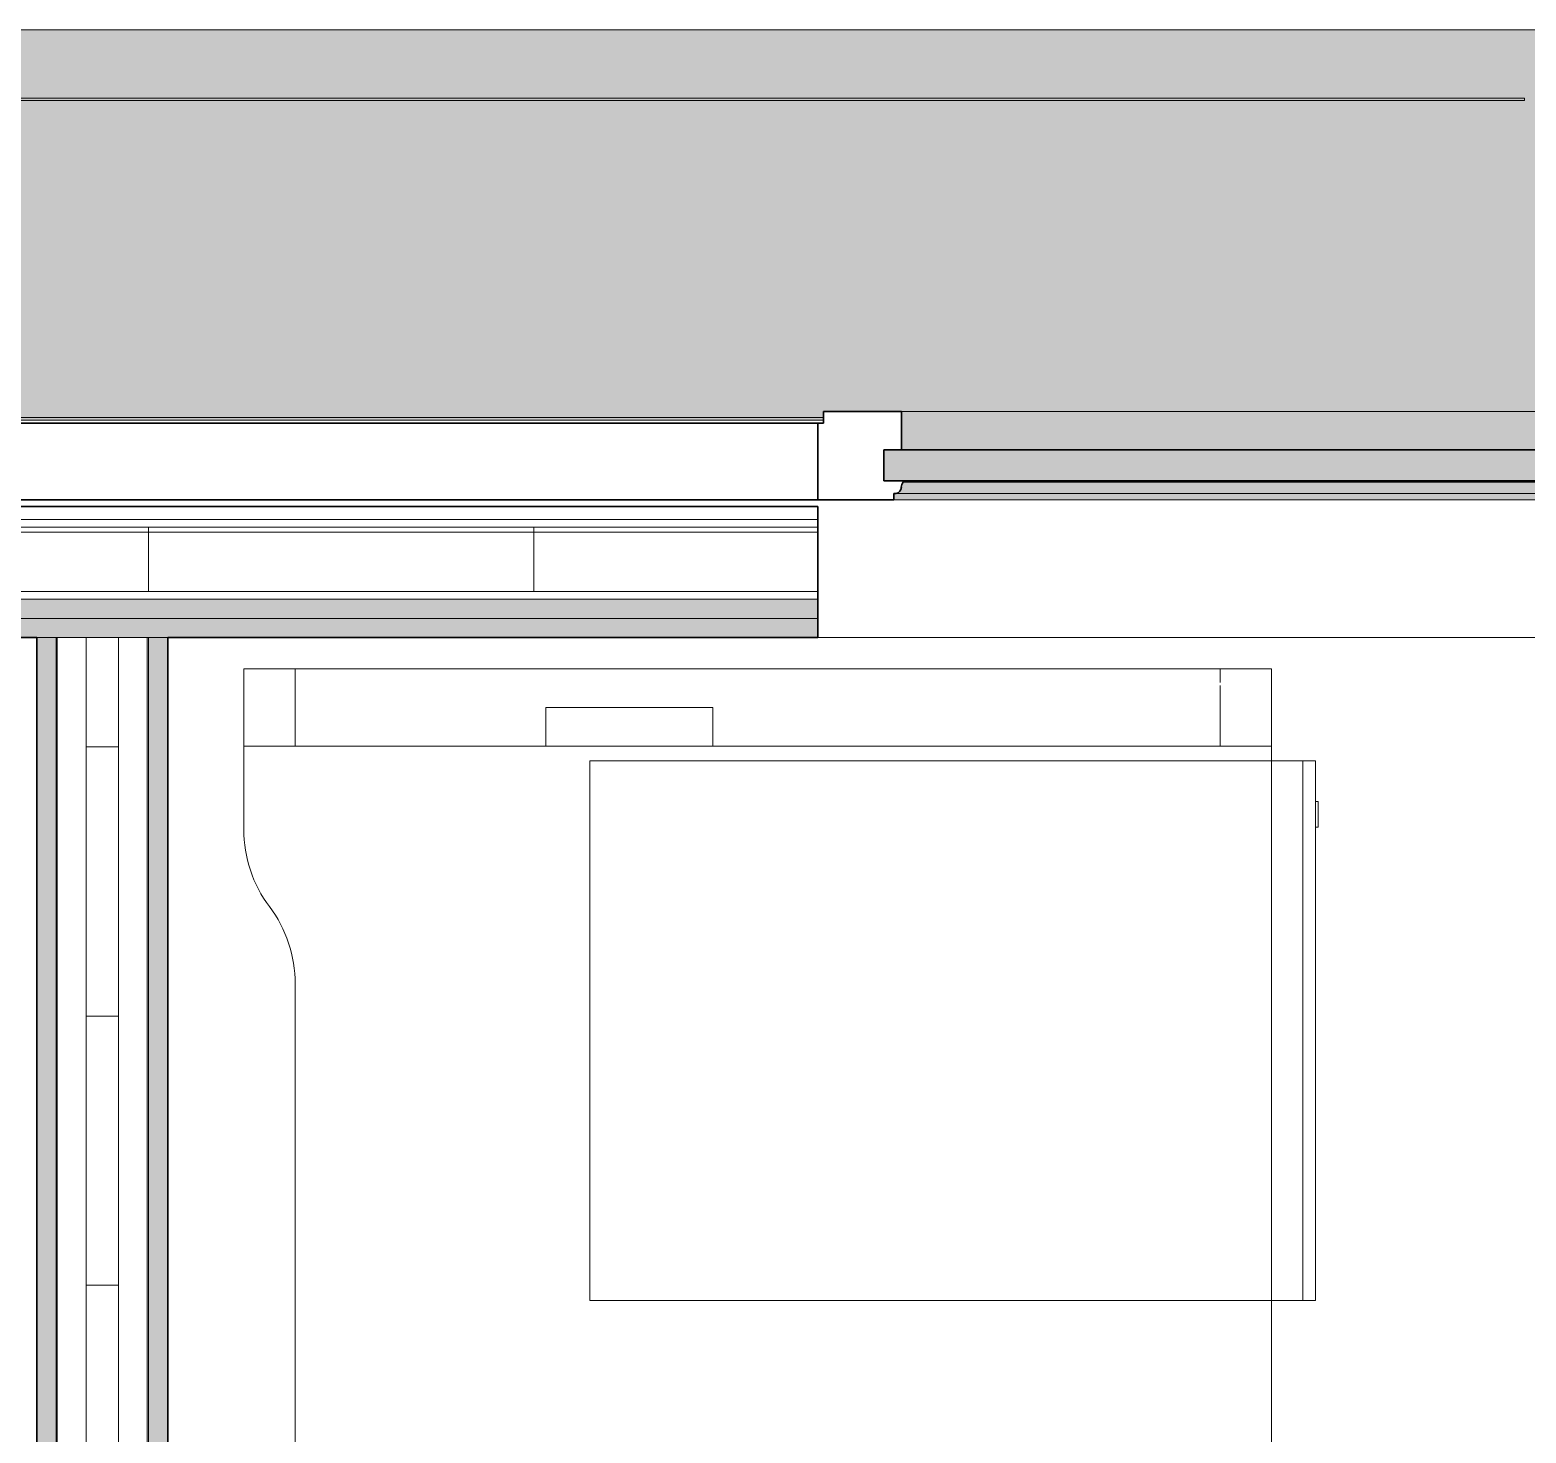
# Model space of a CAD drawing. Header units: millimetres. Extents: x 155920 to 295199, y -4084 to 97293.
# Drawn here: x 227880 to 229044, y 33626 to 34718 of the extents above; entities that cross this region are included whole.
import ezdxf

# ---------------------------------------------------------------- set-up
doc = ezdxf.new("R2010")
doc.units = ezdxf.units.MM
doc.header["$MEASUREMENT"] = 0
for name, color, linetype, lineweight in [('A-GLAZ', 7, 'CONTINUOUS', 9), ('A-GLAZ-CWMG', 7, 'CONTINUOUS', 9), ('A-WALL', 7, 'CONTINUOUS', 9), ('A-WALL-PATT', 7, 'CONTINUOUS', 25), ('I-FURN', 8, 'CONTINUOUS', 9), ('I-WALL', 7, 'CONTINUOUS', 9)]:
    doc.layers.add(name, color=color, linetype=linetype, lineweight=lineweight)

msp = doc.modelspace()

# ---------------------------------------------------------------- hatches: boundary and pattern name
at = {"layer": 'A-GLAZ'}
for points in [[(229688.5, 34416.7), (229692.8, 34416.7), (229692.8, 34718.3), (220908.8, 34718.3), (220908.8, 34416.7), (220913.2, 34416.7), (220913.2, 34421.3), (222104.5, 34421.3), (222104.5, 34416.7), (223441.2, 34416.7), (223441.2, 34421.3), (224632.5, 34421.3), (224632.5, 34416.7), (225969.2, 34416.7), (225969.2, 34421.3), (227160.5, 34421.3), (227160.5, 34416.7), (228497.2, 34416.7), (228497.2, 34421.3), (229688.5, 34421.3)], [(229627.6, 34391.4), (229627.6, 34421.3), (228558, 34421.3), (228558, 34391.4), (229550.6, 34391.4)], [(229641.6, 34367.4), (229641.6, 34391.4), (228544.1, 34391.4), (228544.1, 34367.4), (229550.6, 34367.4)], [(229627.8, 34362.4), (229626.4, 34366.3), (228559.3, 34366.3), (228558, 34362.4), (229627.6, 34362.4)], [(229633.6, 34352.5), (229633.6, 34357.5), (228552, 34357.5), (228552, 34352.5), (229632.1, 34352.5)], [(229632.1, 34357.5), (229628.7, 34359.8), (229627.4, 34362.4), (228557.8, 34362.4), (228556, 34358.7), (228555.8, 34357.5), (229629.8, 34357.5)]]:
    msp.add_hatch(color=256, dxfattribs=at).paths.add_polyline_path(points, flags=0)
h = msp.add_hatch(color=256, dxfattribs=at)
h.paths.add_polyline_path([(229692.8, 34414.6), (229692.8, 34416.7), (229688.5, 34416.7), (229688.5, 34414.6)], flags=0)
h.paths.add_polyline_path([(228497.2, 34414.6), (228497.2, 34416.7), (227160.5, 34416.7), (227160.5, 34414.6), (228492.2, 34414.6)], flags=0)
h.paths.add_polyline_path([(225964.2, 34414.6), (225969.2, 34414.6), (225969.2, 34416.7), (224632.5, 34416.7), (224632.5, 34414.6), (225514, 34414.6)], flags=0)
h.paths.add_polyline_path([(223441.2, 34414.6), (223441.2, 34416.7), (222104.5, 34416.7), (222104.5, 34414.6), (223436.2, 34414.6)], flags=0)
h.paths.add_polyline_path([(220913.2, 34414.6), (220913.2, 34416.7), (220908.8, 34416.7), (220908.8, 34414.6)], flags=0)
at = {"layer": 'A-WALL-PATT', "lineweight": 5}
for points in [[(228492.8, 34260.3), (228492.8, 34275.3), (227164.8, 34275.3), (227164.8, 34260.3), (227906, 34260.3)], [(227884.9, 29907.3), (227899.9, 29907.3), (227899.9, 34245.3), (227884.9, 34245.3), (227884.9, 30361.4)]]:
    msp.add_hatch(color=256, dxfattribs=at).paths.add_polyline_path(points, flags=0)
at = {"layer": 'A-WALL-PATT', "lineweight": 9}
for points in [[(227986.9, 34245.3), (228492.8, 34245.3), (228492.8, 34260.3), (227164.8, 34260.3), (227164.8, 34245.3), (227971.9, 34245.3)], [(227971.9, 29907.3), (227986.9, 29907.3), (227986.9, 34245.3), (227971.9, 34245.3), (227971.9, 29920.8)]]:
    msp.add_hatch(color=256, dxfattribs=at).paths.add_polyline_path(points, flags=0)

# ---------------------------------------------------------------- linework, layer by layer
at = {"layer": 'A-GLAZ'}
for p, q in [((229692.8, 34718.3), (220908.8, 34718.3)), ((228497.2, 34416.7), (227160.5, 34416.7)), ((228497.2, 34414.6), (227160.5, 34414.6)), ((229627.6, 34421.3), (228558, 34421.3)), ((229626.4, 34366.3), (228559.3, 34366.3)), ((228553.6, 34357.5), (228552, 34357.5)), ((229632.1, 34357.5), (228553.6, 34357.5)), ((228552, 34352.5), (229633.6, 34352.5))]:
    msp.add_line(p, q, dxfattribs=at)
at = {"layer": 'A-GLAZ', "lineweight": 30}
for p, q in [((228492.8, 34412.3), (227164.8, 34412.3)), ((228492.8, 34352.5), (228492.8, 34412.3)), ((228497.2, 34412.3), (228492.8, 34412.3)), ((228492.8, 34412.3), (228492.8, 34352.5)), ((228558, 34421.3), (228497.2, 34421.3)), ((228497.2, 34421.3), (228497.2, 34412.3)), ((228558, 34391.4), (228558, 34421.3)), ((229641.6, 34391.4), (228544.1, 34391.4)), ((228544.1, 34391.4), (228544.1, 34367.4)), ((228544.1, 34367.4), (228544.1, 34391.4)), ((228544.1, 34391.4), (228558, 34391.4)), ((228544.1, 34367.4), (229641.6, 34367.4)), ((228559.3, 34367.4), (228544.1, 34367.4)), ((228559.3, 34366.3), (228559.3, 34367.4)), ((228552, 34352.5), (228552, 34357.5)), ((228552, 34357.5), (228553.6, 34357.5)), ((227164.8, 34352.5), (228492.8, 34352.5)), ((228492.8, 34352.5), (228552, 34352.5))]:
    msp.add_line(p, q, dxfattribs=at)
for centre, radius, start, end in [((228565.2, 34361.9), 7.4, 143.4261, 176.5739), ((228552.5, 34362.7), 5.36, 281.9524, 356.5739)]:
    msp.add_arc(centre, radius, start, end, dxfattribs=at)
at = {"layer": 'A-GLAZ'}
msp.add_open_spline([(228558.5, 34365.1), (228558.7, 34365.6), (228559, 34366), (228559.3, 34366.3)], degree=3, dxfattribs=at)
for points, knots in [([(228553.6, 34357.5), (228554, 34357.6), (228554.7, 34357.8), (228555.5, 34358.3), (228555.9, 34358.5), (228556, 34358.7)], [0, 0, 0, 0, 0.2, 0.3, 0.4, 0.4, 0.4, 0.4]), ([(228557, 34359.8), (228557.1, 34360), (228557.3, 34360.4), (228557.7, 34361.2), (228557.8, 34361.9), (228557.8, 34362.4)], [0.6, 0.6, 0.6, 0.6, 0.7, 0.8, 1, 1, 1, 1])]:
    msp.add_open_spline(points, degree=3, knots=knots, dxfattribs=at)
at = {"layer": 'A-GLAZ-CWMG'}
for p, q in [((227558.9, 34665.3), (228300.8, 34665.3)), ((228300.8, 34663.3), (227558.9, 34663.3)), ((228300.8, 34665.3), (229042.8, 34665.3)), ((229042.8, 34663.3), (228300.8, 34663.3)), ((229042.8, 34665.3), (229042.8, 34663.3))]:
    msp.add_line(p, q, dxfattribs=at)
at = {"layer": 'A-WALL'}
for p, q in [((228492.8, 34337.3), (227164.8, 34337.3)), ((228492.8, 34331.3), (227164.8, 34331.3)), ((228492.8, 34281.3), (227164.8, 34281.3)), ((228492.8, 34275.3), (227164.8, 34275.3)), ((228492.8, 34260.3), (227164.8, 34260.3)), ((227899.9, 34245.3), (227884.9, 34245.3)), ((227884.9, 34245.3), (227899.9, 34245.3)), ((227900.9, 34245.3), (227899.9, 34245.3)), ((227899.9, 34245.3), (227899.9, 29907.3)), ((227899.9, 34245.3), (227900.9, 34245.3)), ((227923.4, 34245.3), (227900.9, 34245.3)), ((227900.9, 34245.3), (227900.9, 29907.3)), ((227900.9, 34245.3), (227923.4, 34245.3)), ((227948.4, 34245.3), (227923.4, 34245.3)), ((227923.4, 34245.3), (227923.4, 29907.3)), ((227923.4, 34245.3), (227948.4, 34245.3)), ((227970.9, 34245.3), (227948.4, 34245.3)), ((227948.4, 34245.3), (227948.4, 29907.3)), ((227948.4, 34245.3), (227970.9, 34245.3)), ((227971.9, 34245.3), (227970.9, 34245.3)), ((227970.9, 34245.3), (227970.9, 29907.3)), ((227970.9, 34245.3), (227971.9, 34245.3)), ((227986.9, 34245.3), (227971.9, 34245.3)), ((227971.9, 34245.3), (227971.9, 29907.3)), ((227971.9, 34245.3), (227986.9, 34245.3))]:
    msp.add_line(p, q, dxfattribs=at)
at = {"layer": 'A-WALL-PATT', "linetype": 'Continuous', "lineweight": 9}
for p, q in [((227971.8, 34281.3), (227971.8, 34331.3)), ((228271.8, 34281.3), (228271.8, 34331.3)), ((227164.8, 34327.3), (228492.8, 34327.3)), ((227923.4, 34160.2), (227948.4, 34160.2)), ((227923.4, 33950.7), (227948.4, 33950.7)), ((227923.4, 33741.2), (227948.4, 33741.2))]:
    msp.add_line(p, q, dxfattribs=at)
at = {"layer": 'I-FURN'}
for p, q in [((228046, 34220.9), (228846, 34220.9)), ((228086, 34220.9), (228046, 34220.9)), ((228046, 34160.9), (228046, 34220.9)), ((228046, 34160.9), (228046, 34220.9)), ((228846, 34220.9), (228046, 34220.9)), ((228046, 34220.9), (228046, 34095.9)), ((228046, 34095.9), (228046, 34220.9)), ((228046, 34220.9), (228846, 34220.9)), ((228806, 34220.9), (228086, 34220.9)), ((228086, 34160.9), (228086, 34220.9)), ((228086, 34160.9), (228086, 34220.9)), ((228846, 34220.9), (228806, 34220.9)), ((228806, 34210.3), (228806, 34220.9)), ((228806, 34210.3), (228806, 34220.9)), ((228846, 34220.9), (228846, 34160.9)), ((228846, 34160.9), (228846, 34220.9)), ((228846, 32620.9), (228846, 34220.9)), ((228846, 34220.9), (228846, 32620.9)), ((228806, 34160.9), (228806, 34208)), ((228806, 34160.9), (228806, 34208)), ((228281, 34190.9), (228411, 34190.9)), ((228281, 34160.9), (228281, 34190.9)), ((228411, 34190.9), (228281, 34190.9)), ((228281, 34160.9), (228281, 34190.9)), ((228411, 34190.9), (228411, 34160.9)), ((228411, 34160.9), (228411, 34190.9)), ((228281, 34160.9), (228046, 34160.9)), ((228046, 34160.9), (228086, 34160.9)), ((228086, 34160.9), (228806, 34160.9)), ((228411, 34160.9), (228281, 34160.9)), ((228846, 34160.9), (228411, 34160.9)), ((228806, 34160.9), (228846, 34160.9)), ((228846, 34149.3), (228315.3, 34149.3)), ((228315.3, 34149.3), (228315.3, 33729.3)), ((228870.3, 34149.3), (228846, 34149.3)), ((228870.3, 34149.3), (228870.3, 33729.3)), ((228880.3, 34149.3), (228870.3, 34149.3)), ((228870.3, 33729.3), (228870.3, 34149.3)), ((228880.3, 33729.3), (228880.3, 34149.3)), ((228882.3, 34117.7), (228880.3, 34117.7)), ((228882.3, 34097.7), (228882.3, 34117.7)), ((228882.3, 34117.7), (228882.3, 34097.7)), ((228880.3, 34097.7), (228882.3, 34097.7)), ((228086, 33975.9), (228086, 33143.6)), ((228086, 33143.6), (228086, 33975.9)), ((228315.3, 33729.3), (228846, 33729.3)), ((228846, 33729.3), (228870.3, 33729.3)), ((228870.3, 33729.3), (228880.3, 33729.3))]:
    msp.add_line(p, q, dxfattribs=at)
for centre, start, end in [((228146, 34095.9), 180, 216.8699), ((228146, 34095.9), 180, 216.8699), ((227986, 33975.9), 0, 36.8699), ((227986, 33975.9), 0, 36.8699)]:
    msp.add_arc(centre, 100, start, end, dxfattribs=at)
at = {"layer": 'I-WALL', "lineweight": 30}
for p, q in [((228492.8, 34347.3), (227164.8, 34347.3)), ((228492.8, 34245.3), (228492.8, 34347.3)), ((227164.8, 34245.3), (227884.9, 34245.3)), ((227884.9, 34245.3), (227884.9, 29907.3)), ((227986.9, 29907.3), (227986.9, 34245.3)), ((227986.9, 34245.3), (228492.8, 34245.3))]:
    msp.add_line(p, q, dxfattribs=at)
at = {"layer": 'I-WALL'}
msp.add_line((229692.8, 34245.3), (228492.8, 34245.3), dxfattribs=at)

doc.saveas('drawing.dxf')
